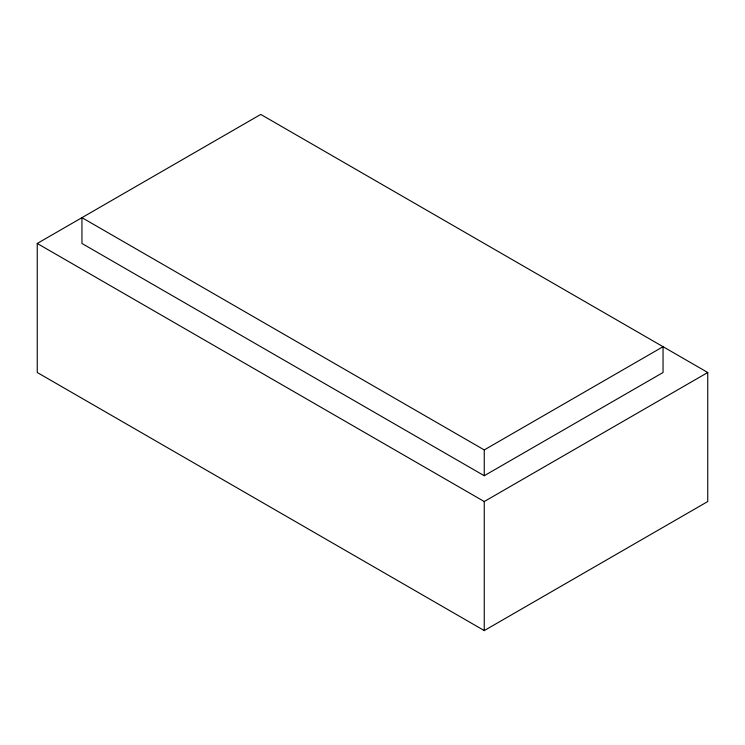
<?xml version="1.0" encoding="UTF-8"?>
<svg xmlns="http://www.w3.org/2000/svg" width="745" height="745" viewBox="0 0 745 745"><rect width="100%" height="100%" fill="white"/><g stroke="black" fill="none" stroke-linecap="round" stroke-linejoin="round"><path stroke-width="1.12" d="M37.25 243.466L260.75 114.423L707.75 372.5L707.75 501.534L484.25 630.577L37.25 372.5L37.25 243.466L484.25 501.534L707.75 372.5M484.25 449.924L663.05 346.695L663.05 372.5L484.25 475.729L81.95 243.466L81.95 217.652L484.25 449.924L484.25 475.729M484.25 501.534L484.25 630.577"/></g></svg>
